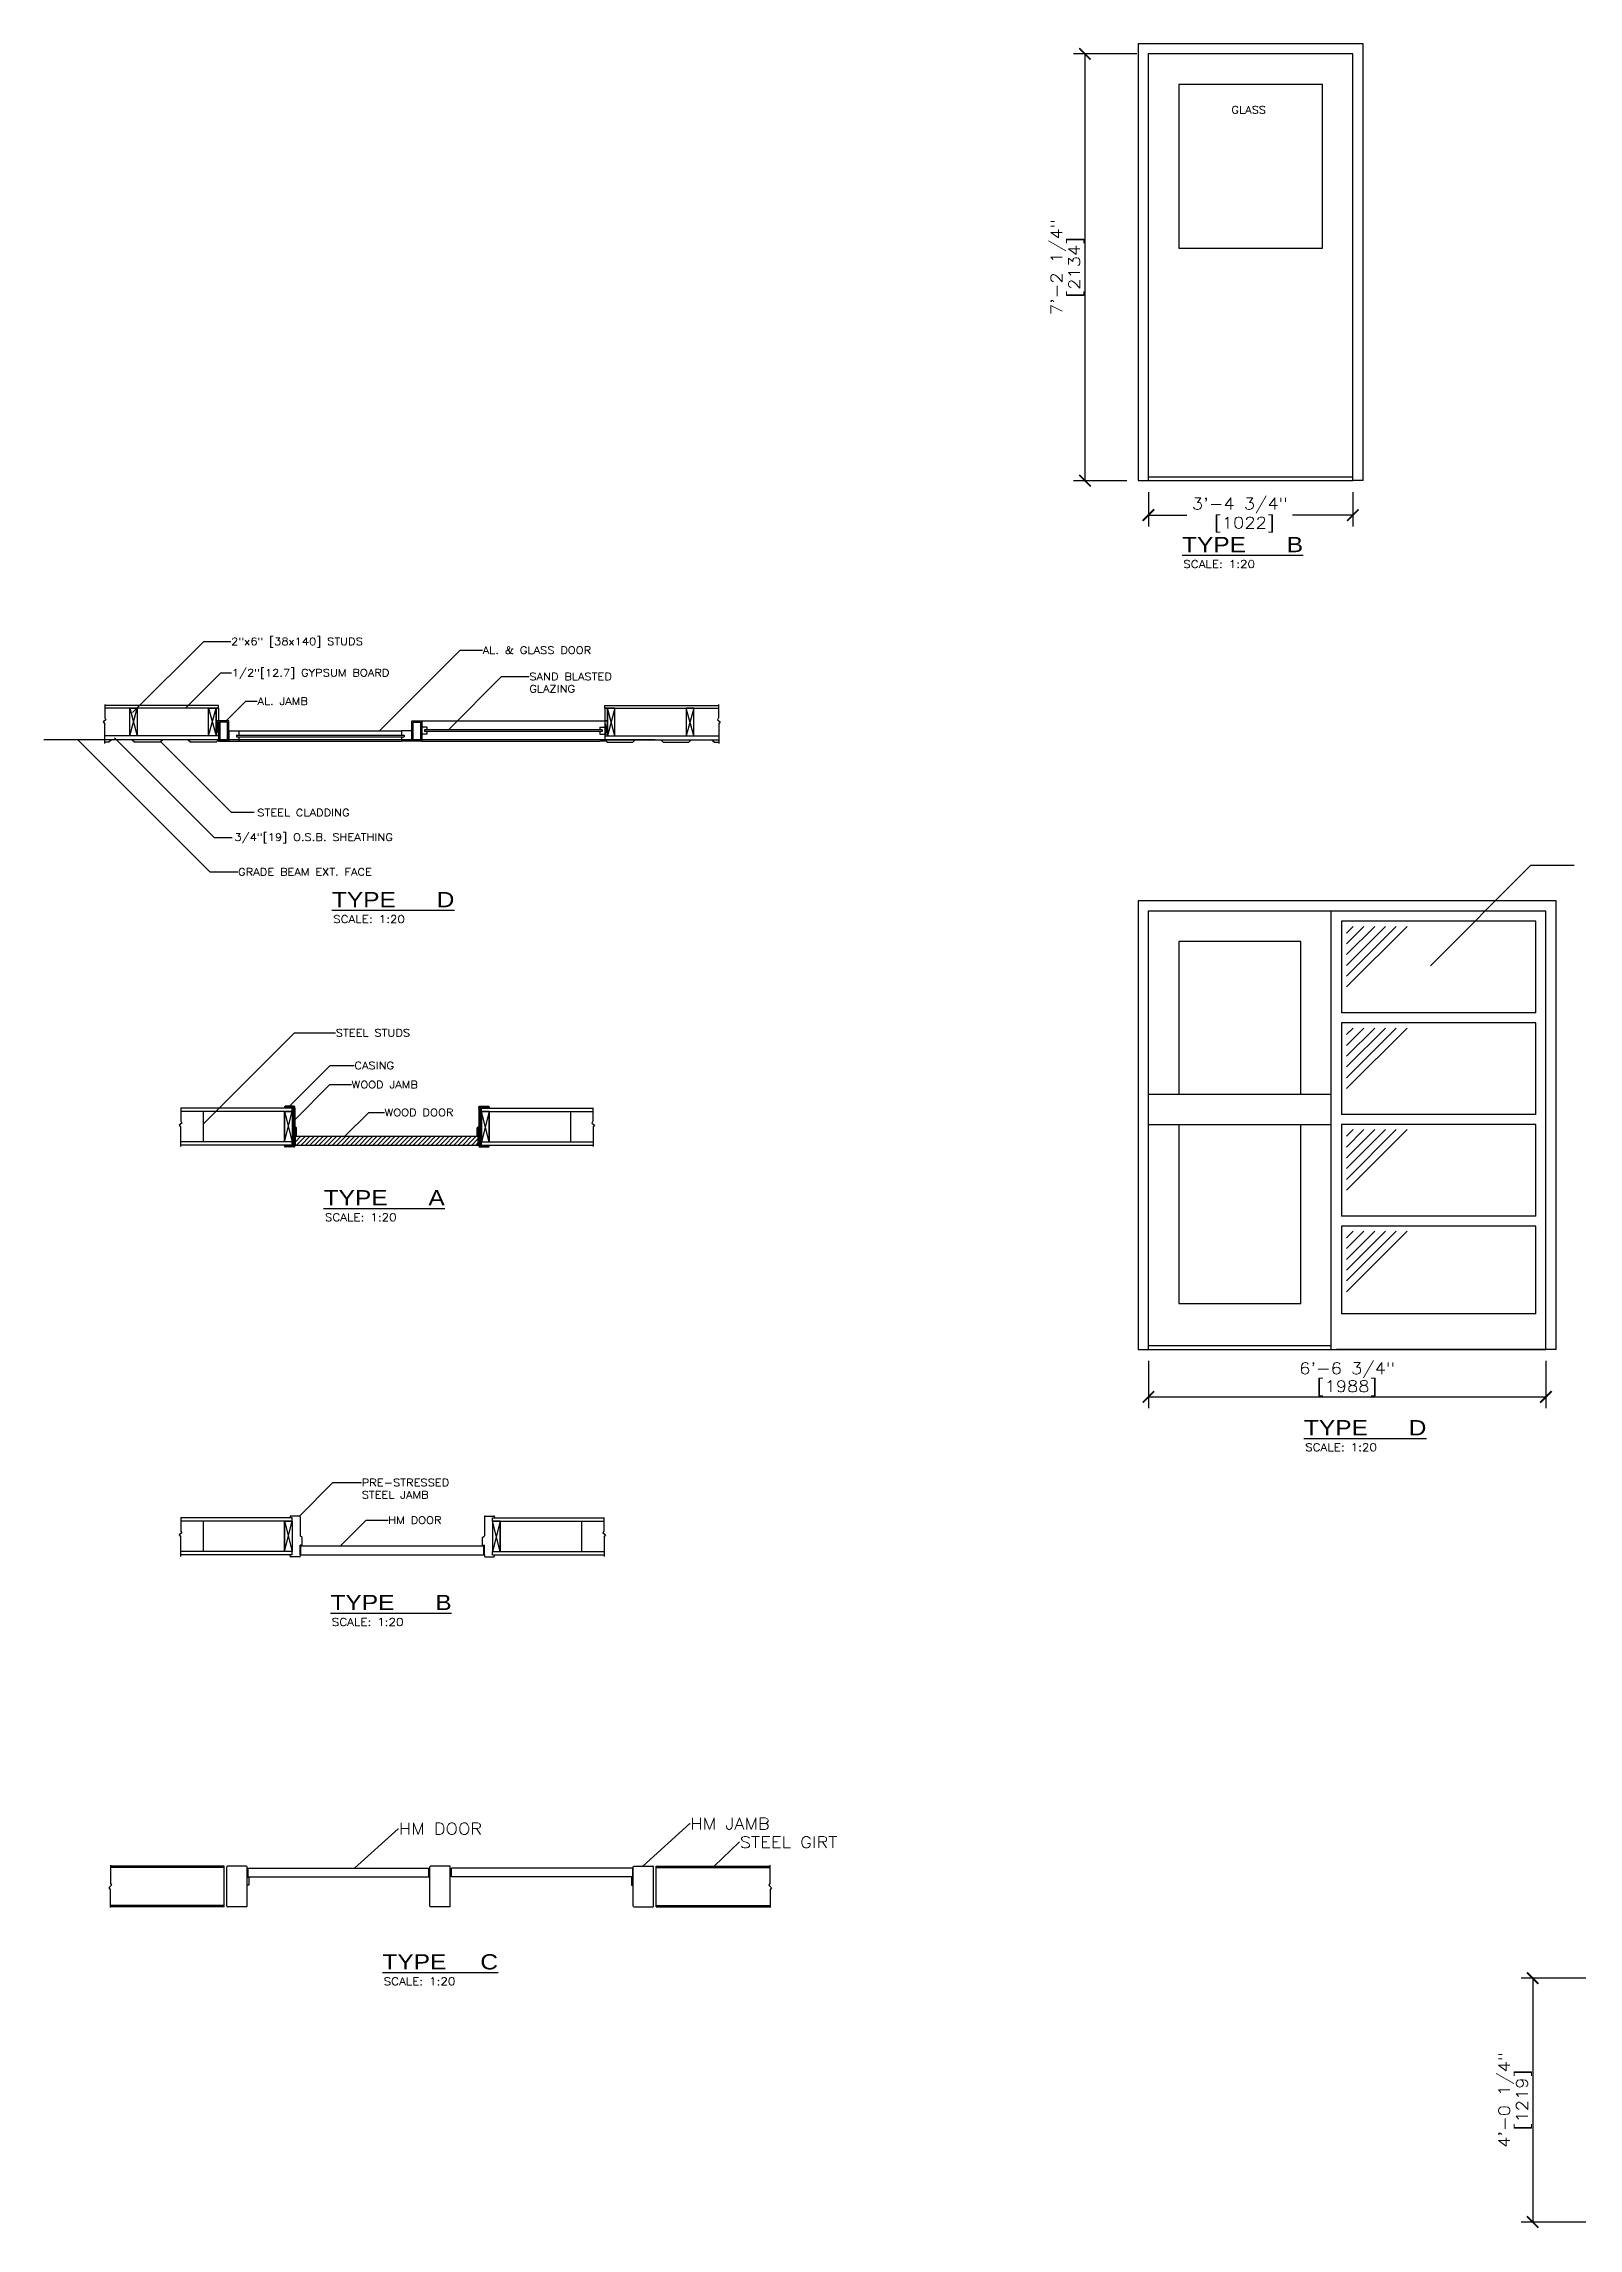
# Model space of a CAD drawing. Header units: millimetres. Extents: x -1251 to 34290, y -9433 to 3630.
# Drawn here: x -1251 to 6420, y -7291 to 3630 of the extents above; entities that cross this region are included whole.
import ezdxf

# ---------------------------------------------------------------- set-up
doc = ezdxf.new("R2010")
doc.units = ezdxf.units.MM
doc.linetypes.add('HIDDEN', pattern=[0.375, 0.25, -0.125])
for name, color, linetype in [('Arch_Detail_Annot', 4, 'Continuous'), ('Arch_Detail_Board', 131, 'Continuous'), ('Arch_Detail_Cladding', 22, 'Continuous'), ('Arch_Detail_Door', 140, 'Continuous'), ('Arch_Detail_Found', 251, 'Continuous'), ('Arch_Detail_Frame', 133, 'Continuous'), ('Arch_Detail_Girt', 133, 'Continuous'), ('Arch_Detail_Shadow', 251, 'Continuous'), ('Arch_Detail_SteelStuds', 75, 'Continuous'), ('Arch_Detail_Studs', 11, 'Continuous'), ('Arch_Detail_Text', 2, 'Continuous')]:
    doc.layers.add(name, color=color, linetype=linetype)
doc.styles.add('ROMANS-115', font='romans.shx', dxfattribs={"width": 1.15})
doc.styles.add('SANS-115', font='sanss___.ttf', dxfattribs={"width": 1.15})
doc.dimstyles.new('12-ROMANS-115', dxfattribs={"dimscale": 0.333333, "dimtxt": 0.18, "dimasz": 0.1875, "dimexe": 0.1875, "dimexo": 0.0625, "dimgap": 0.0625, "dimtad": 1, "dimdec": 4, "dimlfac": 24, "dimzin": 1, "dimdsep": 46, "dimlunit": 4, "dimtxsty": 'ROMANS-115', "dimblk": 'ARCHTICK', "dimcen": 0.0625, "dimclrd": 256, "dimclre": 256, "dimclrt": 256, "dimadec": 0, "dimazin": 0, "dimtfac": 1, "dimtdec": 4, "dimtofl": 0, "dimtmove": 0, "dimatfit": 0, "dimfxl": 1, "dimfrac": 2, "dimtolj": 1, "dimtzin": 0, "dimarcsym": 0})
doc.dimstyles.new('ROMANS-24', dxfattribs={"dimtxt": 2.25, "dimasz": 2.25, "dimexe": 2.25, "dimexo": 2.25, "dimgap": 0.03125, "dimtad": 1, "dimdec": 6, "dimlfac": -192, "dimzin": 1, "dimdsep": 46, "dimlunit": 4, "dimtxsty": 'ROMANS-115', "dimblk": 'ARCHTICK', "dimcen": 2.25, "dimclrd": 256, "dimclre": 256, "dimclrt": 256, "dimadec": 0, "dimazin": 0, "dimtfac": 1, "dimtdec": 6, "dimtofl": 0, "dimtmove": 2, "dimatfit": 0, "dimfxl": 1, "dimfrac": 2, "dimtolj": 1, "dimtzin": 0, "dimarcsym": 0})
doc.dimstyles.new('ROMANS-24$7', dxfattribs={"dimtxt": 2.25, "dimasz": 2.25, "dimexe": 2.25, "dimexo": 2.25, "dimgap": 1, "dimtad": 0, "dimdec": 6, "dimlfac": -192, "dimzin": 1, "dimdsep": 46, "dimlunit": 4, "dimtxsty": 'ROMANS-115', "dimblk": 'ARCHTICK', "dimcen": 2.25, "dimclrd": 256, "dimclre": 256, "dimclrt": 256, "dimadec": 0, "dimazin": 0, "dimtfac": 1, "dimtdec": 6, "dimtofl": 0, "dimtmove": 2, "dimatfit": 0, "dimfxl": 1, "dimfrac": 2, "dimtolj": 1, "dimtzin": 0, "dimarcsym": 0})

# ---------------------------------------------------------------- blocks, each defined once
blk = doc.blocks.new('_ArchTick')
at = {"color": 0, "linetype": 'ByBlock', "const_width": 0.15}
blk.add_lwpolyline([(-0.5, -0.5), (0.5, 0.5)], dxfattribs=at)
blk = doc.blocks.new('*D9')
at = {"layer": 'Arch_Detail_Text', "lineweight": -2}
for p, q in [((6608, -6041), (6135, -6041)), ((6192, -6041), (6192, -7260)), ((6608, -7260), (6135, -7260))]:
    blk.add_line(p, q, dxfattribs=at)
at = {"layer": 'Defpoints', "color": 0}
for p in [(6665, -6041), (6192, -7260), (6665, -7260)]:
    blk.add_point(p, dxfattribs=at)
at = {"layer": 'Arch_Detail_Text', "lineweight": -2, "xscale": 57.15, "yscale": 57.15, "zscale": 57.15}
for p, rotation in [((6192, -6041), 90), ((6192, -7260), 270)]:
    blk.add_blockref('_ArchTick', p, dxfattribs=dict(at, rotation=rotation))
at = {"layer": 'Arch_Detail_Text', "attachment_point": 5, "rotation": 90, "style": 'ROMANS-115'}
for s, insert, char_height in [('\\A1;4\'-0 1/4"', (6059, -6650), 57.15), ('\\A1;[1219]', (6148, -6650), 57.1)]:
    blk.add_mtext(s, dxfattribs=dict(at, insert=insert, char_height=char_height))
blk = doc.blocks.new('*D23')
at = {"layer": 'Arch_Detail_Text', "lineweight": -2}
for p, q in [((4214, 3579), (3897, 3579)), ((3954, 3579), (3954, 1445)), ((4163, 1445), (3897, 1445))]:
    blk.add_line(p, q, dxfattribs=at)
at = {"layer": 'Defpoints', "color": 0}
for p in [(4271, 3579), (3954, 1445), (4220, 1445)]:
    blk.add_point(p, dxfattribs=at)
at = {"layer": 'Arch_Detail_Text', "lineweight": -2, "xscale": 57.15, "yscale": 57.15, "zscale": 57.15}
for p, rotation in [((3954, 3579), 90), ((3954, 1445), 270)]:
    blk.add_blockref('_ArchTick', p, dxfattribs=dict(at, rotation=rotation))
at = {"layer": 'Arch_Detail_Text', "attachment_point": 5, "rotation": 90, "style": 'ROMANS-115'}
for s, insert, char_height in [('\\A1;7\'-2 1/4"', (3821, 2512), 57.15), ('\\A1;[2134]', (3910, 2512), 57.1)]:
    blk.add_mtext(s, dxfattribs=dict(at, insert=insert, char_height=char_height))
blk = doc.blocks.new('*D24')
at = {"layer": 'Arch_Detail_Text', "lineweight": -2}
for p, q in [((4271, 1388), (4271, 1216)), ((5293, 1388), (5293, 1216)), ((4271, 1273), (4464, 1273)), ((5293, 1273), (4991, 1273))]:
    blk.add_line(p, q, dxfattribs=at)
at = {"layer": 'Defpoints', "color": 0}
for p in [(4271, 1445), (5293, 1445), (5293, 1273)]:
    blk.add_point(p, dxfattribs=at)
at = {"layer": 'Arch_Detail_Text', "lineweight": -2, "xscale": 57.15, "yscale": 57.15, "zscale": 57.15, "rotation": 180}
blk.add_blockref('_ArchTick', (4271, 1273), dxfattribs=at)
at = {"layer": 'Arch_Detail_Text', "lineweight": -2, "xscale": 57.15, "yscale": 57.15, "zscale": 57.15}
blk.add_blockref('_ArchTick', (5293, 1273), dxfattribs=at)
at = {"layer": 'Arch_Detail_Text', "insert": (4728, 1273), "char_height": 57.15, "attachment_point": 5, "style": 'ROMANS-115'}
blk.add_mtext('\\A1;3\'-4 3/4"\\P [1022]', dxfattribs=at)
blk = doc.blocks.new('*D30')
at = {"layer": 'Arch_Detail_Text', "lineweight": -2}
for p, q in [((4271, -2955), (4271, -3192)), ((6258, -2955), (6258, -3192)), ((4271, -3135), (6258, -3135))]:
    blk.add_line(p, q, dxfattribs=at)
at = {"layer": 'Defpoints', "color": 0}
for p in [(4271, -2898), (6258, -2898), (6258, -3135)]:
    blk.add_point(p, dxfattribs=at)
at = {"layer": 'Arch_Detail_Text', "lineweight": -2, "xscale": 57.15, "yscale": 57.15, "zscale": 57.15, "rotation": 180}
blk.add_blockref('_ArchTick', (4271, -3135), dxfattribs=at)
at = {"layer": 'Arch_Detail_Text', "lineweight": -2, "xscale": 57.15, "yscale": 57.15, "zscale": 57.15}
blk.add_blockref('_ArchTick', (6258, -3135), dxfattribs=at)
at = {"layer": 'Arch_Detail_Text', "attachment_point": 5, "style": 'ROMANS-115'}
for s, insert, char_height in [('\\A1;6\'-6 3/4"', (5264, -3002), 57.15), ('\\A1;[1988]', (5264, -3091), 57.1)]:
    blk.add_mtext(s, dxfattribs=dict(at, insert=insert, char_height=char_height))

msp = doc.modelspace()

# ---------------------------------------------------------------- hatches: boundary and pattern name
at = {"layer": 'Arch_Detail_Door'}
h = msp.add_hatch(dxfattribs=at)
h.set_pattern_fill('LINE', color=256, scale=127, angle=45, style=0)
h.set_pattern_definition([(45, (0, -1192.96), (-11.22532, 11.22532), [])])
h.paths.add_polyline_path([(921.586, -1831.494), (7.186, -1831.494), (7.186, -1875.944), (54.811, -1875.944), (921.586, -1875.944)])
at = {"layer": 'Arch_Detail_Frame'}
h = msp.add_hatch(dxfattribs=at)
h.set_pattern_fill('LINE', color=256, scale=25.4, angle=45, style=0)
h.set_pattern_definition([(45, (0, -1192.9598), (-2.245064, 2.245064), [])])
h.paths.add_polyline_path([(4.011, -1685.444, 0.414213562), (0.836, -1682.269), (-43.614, -1682.269, 0.414213562), (-46.789, -1685.444), (-46.789, -1691.794), (-8.689, -1691.794), (4.011, -1691.794)])
h.paths.add_polyline_path([(4.011, -1691.794), (-8.689, -1691.794), (-8.689, -1707.669), (-8.689, -1860.069), (-8.689, -1875.944), (4.011, -1875.944), (4.011, -1828.108), (13.536, -1828.108), (13.536, -1790.008), (4.011, -1781.085)])
h.paths.add_polyline_path([(4.011, -1875.944), (-8.689, -1875.944), (-46.789, -1875.944), (-46.789, -1882.294, 0.414213562), (-43.614, -1885.469), (0.836, -1885.469, 0.414213562), (4.011, -1882.294)])
h = msp.add_hatch(dxfattribs=at)
h.set_pattern_fill('LINE', color=256, scale=25.4, angle=45, style=0)
h.set_pattern_definition([(135, (928.7725, -1192.9598), (2.245064, 2.245064), [])])
h.paths.add_polyline_path([(924.761, -1685.444, -0.414213562), (927.936, -1682.269), (972.386, -1682.269, -0.414213562), (975.561, -1685.444), (975.561, -1691.794), (937.461, -1691.794), (924.761, -1691.794)])
h.paths.add_polyline_path([(924.761, -1691.794), (937.461, -1691.794), (937.461, -1707.669), (937.461, -1860.069), (937.461, -1875.944), (924.761, -1875.944), (924.761, -1828.108), (915.236, -1828.108), (915.236, -1790.008), (924.761, -1781.085)])
h.paths.add_polyline_path([(924.761, -1875.944), (937.461, -1875.944), (975.561, -1875.944), (975.561, -1882.294, -0.414213562), (972.386, -1885.469), (927.936, -1885.469, -0.414213562), (924.761, -1882.294)])

# ---------------------------------------------------------------- linework, layer by layer
at = {"layer": 'Arch_Detail_Board'}
for p, q in [((-940.103, 250.186), (-953.364, 239.951)), ((-953.364, 239.951), (-946.734, 231.522)), ((-946.734, 231.522), (-946.734, 131.461)), ((-944.925, 326.646), (-944.925, 259.216)), ((-376.3, 321.385), (-944.925, 321.385)), ((-376.3, 308.685), (-944.925, 308.685)), ((-944.925, 259.216), (-940.103, 250.186)), ((-389, 245.185), (-389, 308.685)), ((-389, 308.685), (-376.3, 308.685)), ((-376.3, 245.185), (-389, 245.185)), ((-376.3, 308.685), (-376.3, 321.385)), ((-376.3, 308.685), (-376.3, 245.185)), ((1554.1, 308.685), (1554.1, 321.385)), ((1554.1, 321.385), (2122.725, 321.385)), ((1554.1, 308.685), (2122.725, 308.685)), ((1566.8, 308.685), (1554.1, 308.685)), ((1554.1, 308.685), (1554.1, 245.185)), ((1554.1, 245.185), (1566.8, 245.185)), ((1566.8, 245.185), (1566.8, 308.685)), ((2122.725, 259.216), (2117.903, 250.186)), ((2117.903, 250.186), (2131.164, 239.951)), ((2122.725, 326.646), (2122.725, 259.216)), ((2131.164, 239.951), (2124.533, 231.522)), ((2124.533, 231.522), (2124.533, 131.461)), ((-376.3, 168.985), (-946.734, 168.985)), ((-376.3, 149.935), (-946.734, 149.935)), ((-376.3, 168.985), (-389, 168.985)), ((-376.3, 168.985), (-376.3, 149.935)), ((1554.1, 168.985), (1554.1, 149.935)), ((1554.1, 168.985), (2124.533, 168.985)), ((1554.1, 168.985), (1566.8, 168.985)), ((1554.1, 149.935), (2124.533, 149.935)), ((-564.614, -1689.708), (-564.614, -1757.138)), ((-8.689, -1691.794), (-564.614, -1691.794)), ((-8.689, -1707.669), (-564.614, -1707.669)), ((-8.689, -1707.669), (-8.689, -1691.794)), ((937.461, -1707.669), (937.461, -1691.794)), ((937.461, -1691.794), (1493.386, -1691.794)), ((937.461, -1707.669), (1493.386, -1707.669)), ((1493.386, -1689.708), (1493.386, -1757.138)), ((-559.792, -1766.168), (-573.052, -1776.403)), ((-573.052, -1776.403), (-566.422, -1784.832)), ((-566.422, -1784.832), (-566.422, -1884.017)), ((-564.614, -1757.138), (-559.792, -1766.168)), ((1493.386, -1757.138), (1488.564, -1766.168)), ((1488.564, -1766.168), (1501.825, -1776.403)), ((1501.825, -1776.403), (1495.195, -1784.832)), ((1495.195, -1784.832), (1495.195, -1884.017)), ((-8.689, -1860.069), (-566.422, -1860.069)), ((-8.689, -1875.944), (-566.422, -1875.944)), ((-8.689, -1875.944), (-8.689, -1860.069)), ((937.461, -1860.069), (1495.195, -1860.069)), ((937.461, -1875.944), (937.461, -1860.069)), ((937.461, -1875.944), (1495.195, -1875.944)), ((-559.792, -3814.75), (-573.052, -3824.985)), ((-564.614, -3738.29), (-564.614, -3805.719)), ((-8.689, -3740.375), (-564.614, -3740.375)), ((-8.689, -3756.25), (-564.614, -3756.25)), ((-564.614, -3805.719), (-559.792, -3814.75)), ((-8.689, -3756.25), (-8.689, -3740.375)), ((992.751, -3756.25), (992.751, -3740.375)), ((992.751, -3740.375), (1548.676, -3740.375)), ((992.751, -3756.25), (1548.676, -3756.25)), ((1548.676, -3805.719), (1543.854, -3814.75)), ((1543.854, -3814.75), (1557.115, -3824.985)), ((1548.676, -3738.29), (1548.676, -3805.719)), ((-573.052, -3824.985), (-566.422, -3833.413)), ((-566.422, -3833.413), (-566.422, -3932.599)), ((-8.689, -3908.65), (-566.422, -3908.65)), ((-8.689, -3924.525), (-566.422, -3924.525)), ((-8.689, -3924.525), (-8.689, -3908.65)), ((992.751, -3908.65), (1550.485, -3908.65)), ((992.751, -3924.525), (992.751, -3908.65)), ((992.751, -3924.525), (1550.485, -3924.525)), ((1557.115, -3824.985), (1550.485, -3833.413)), ((1550.485, -3833.413), (1550.485, -3932.599))]:
    msp.add_line(p, q, dxfattribs=at)
at = {"layer": 'Arch_Detail_Cladding'}
for p, q in [((-924.574, 137.235), (-946.734, 137.235)), ((-911.874, 149.935), (-924.574, 137.235)), ((-808.1, 149.935), (-911.874, 149.935)), ((-808.1, 149.935), (-795.4, 137.235)), ((-668.4, 137.235), (-795.4, 137.235)), ((-655.7, 149.935), (-668.4, 137.235)), ((-528.7, 149.935), (-655.7, 149.935)), ((-528.7, 149.935), (-516, 137.235)), ((-389, 137.235), (-516, 137.235)), ((-376.3, 149.935), (-389, 137.235)), ((1554.1, 149.935), (1566.8, 137.235)), ((1566.8, 137.235), (1693.8, 137.235)), ((1706.5, 149.935), (1693.8, 137.235)), ((1706.5, 149.935), (1833.5, 149.935)), ((1833.5, 149.935), (1846.2, 137.235)), ((1846.2, 137.235), (1973.2, 137.235)), ((1985.9, 149.935), (1973.2, 137.235)), ((1985.9, 149.935), (2089.674, 149.935)), ((2089.674, 149.935), (2102.374, 137.235)), ((2102.374, 137.235), (2124.533, 137.235))]:
    msp.add_line(p, q, dxfattribs=at)
at = {"layer": 'Arch_Detail_Door'}
for p, q in [((4219.924, 3629.832), (4219.924, 1445.432)), ((5343.874, 3629.832), (4219.924, 3629.832)), ((5343.874, 1445.432), (5343.874, 3629.832)), ((4270.724, 3579.032), (4270.724, 1464.482)), ((5293.074, 3579.032), (4270.724, 3579.032)), ((5293.074, 1445.432), (5293.074, 3579.032)), ((5293.074, 1445.432), (5293.074, 3579.032)), ((5293.074, 1464.482), (5293.074, 3579.032)), ((5140.674, 3426.632), (4423.124, 3426.632)), ((4423.124, 3426.632), (4423.124, 2607.482)), ((5140.674, 2607.482), (5140.674, 3426.632)), ((4423.124, 2607.482), (5140.674, 2607.482)), ((4219.924, 1445.432), (5293.074, 1445.432)), ((4270.724, 1464.482), (5293.074, 1464.482)), ((4270.724, 1464.482), (4270.724, 1445.432)), ((5293.074, 1445.432), (5293.074, 1464.482)), ((5343.874, 1445.432), (5293.074, 1445.432)), ((-325.5, 194.385), (-274.7, 194.385)), ((-325.5, 194.385), (-325.5, 143.585)), ((-325.5, 143.585), (-274.7, 143.585)), ((-287.4, 173.748), (550.8, 173.748)), ((-287.4, 173.748), (-287.4, 164.223)), ((-287.4, 164.223), (550.8, 164.223)), ((-274.7, 194.385), (-274.7, 173.748)), ((-274.7, 194.385), (538.1, 194.385)), ((-274.7, 164.223), (-274.7, 143.585)), ((-274.7, 143.585), (538.1, 143.585)), ((588.9, 194.385), (538.1, 194.385)), ((538.1, 194.385), (538.1, 173.748)), ((538.1, 164.223), (538.1, 143.585)), ((588.9, 143.585), (538.1, 143.585)), ((550.8, 173.748), (550.8, 164.223)), ((588.9, 194.385), (588.9, 143.585)), ((4219.924, -655.978), (4219.924, -2897.528)), ((6309.074, -655.978), (4219.924, -655.978)), ((4270.724, -706.778), (4270.724, -2878.478)), ((5185.124, -706.778), (4270.724, -706.778)), ((6258.274, -706.778), (5185.124, -706.778)), ((5185.124, -2897.528), (5185.124, -706.778)), ((5185.124, -2878.478), (5185.124, -706.778)), ((6207.474, -757.578), (5235.924, -757.578)), ((5235.924, -757.578), (5235.924, -1214.778)), ((6207.474, -1214.778), (6207.474, -757.578)), ((6258.274, -2897.528), (6258.274, -706.778)), ((6309.074, -2897.528), (6309.074, -655.978)), ((5032.724, -859.178), (4423.124, -859.178)), ((4423.124, -859.178), (4423.124, -1621.178)), ((5032.724, -1621.178), (5032.724, -859.178)), ((6207.474, -1214.778), (5235.924, -1214.778)), ((5235.924, -1265.578), (5235.924, -1722.778)), ((6207.474, -1265.578), (5235.924, -1265.578)), ((6207.474, -1722.778), (6207.474, -1265.578)), ((4270.724, -1621.178), (5185.124, -1621.178)), ((6207.474, -1722.778), (5235.924, -1722.778)), ((7.186, -1831.494), (921.586, -1831.494)), ((7.186, -1875.944), (7.186, -1831.494)), ((921.586, -1875.944), (921.586, -1831.494)), ((4270.724, -1773.578), (5185.124, -1773.578)), ((4423.124, -1773.578), (4423.124, -2668.928)), ((5032.724, -2668.928), (5032.724, -1773.578)), ((5235.924, -1773.578), (5235.924, -2230.778)), ((6207.474, -1773.578), (5235.924, -1773.578)), ((6207.474, -2230.778), (6207.474, -1773.578)), ((7.186, -1875.944), (921.586, -1875.944)), ((6207.474, -2230.778), (5235.924, -2230.778)), ((5235.924, -2281.578), (5235.924, -2719.728)), ((6207.474, -2281.578), (5235.924, -2281.578)), ((6207.474, -2719.728), (6207.474, -2281.578)), ((4423.124, -2668.928), (5032.724, -2668.928)), ((6207.474, -2719.728), (5235.924, -2719.728)), ((4219.924, -2897.528), (6258.274, -2897.528)), ((4270.724, -2878.478), (5185.124, -2878.478)), ((4270.724, -2878.478), (4270.724, -2897.528)), ((5185.124, -2897.528), (5185.124, -2878.478)), ((6309.074, -2897.528), (5210.524, -2897.528)), ((34.831, -3880.075), (949.231, -3880.075)), ((34.831, -3924.525), (34.831, -3880.075)), ((34.831, -3924.525), (949.231, -3924.525)), ((949.231, -3924.525), (949.231, -3880.075)), ((-231.079, -5490.498), (673.796, -5490.498)), ((-231.079, -5490.498), (-231.079, -5534.948)), ((-231.079, -5534.948), (673.796, -5534.948)), ((673.796, -5534.948), (673.796, -5490.498)), ((673.796, -5534.948), (673.796, -5490.498)), ((1692.971, -5490.498), (788.096, -5490.498)), ((788.096, -5534.948), (788.096, -5490.498)), ((788.096, -5534.948), (788.096, -5490.498)), ((1692.971, -5534.948), (788.096, -5534.948)), ((1692.971, -5490.498), (1692.971, -5534.948))]:
    msp.add_line(p, q, dxfattribs=at)
at = {"layer": 'Arch_Detail_Found'}
msp.add_line((1805.282, 149.935), (-1250.729, 149.935), dxfattribs=at)
at = {"layer": 'Arch_Detail_Frame'}
for p, q in [((639.7, 245.185), (1528.7, 245.185)), ((639.7, 143.585), (639.7, 245.185)), ((639.7, 245.185), (639.7, 245.185)), ((1528.7, 245.185), (1554.1, 245.185)), ((1554.1, 245.185), (1554.1, 143.585)), ((665.1, 213.02), (639.7, 213.02)), ((665.1, 178.095), (639.7, 178.095)), ((639.7, 143.585), (1528.7, 143.585)), ((639.7, 143.585), (639.7, 143.585)), ((1541.4, 200.32), (652.4, 200.32)), ((652.4, 200.32), (652.4, 190.795)), ((1541.4, 190.795), (652.4, 190.795)), ((665.1, 213.02), (665.1, 200.32)), ((665.1, 190.795), (665.1, 178.095)), ((1528.7, 213.02), (1528.7, 200.32)), ((1528.7, 213.02), (1554.1, 213.02)), ((1528.7, 190.795), (1528.7, 178.095)), ((1528.7, 178.095), (1554.1, 178.095)), ((1554.1, 143.585), (1528.7, 143.585)), ((1541.4, 200.32), (1541.4, 190.795)), ((-46.789, -1685.444), (-46.789, -1691.794)), ((0.836, -1682.269), (-43.614, -1682.269)), ((-8.689, -1691.794), (4.011, -1691.794)), ((-8.689, -1691.794), (4.011, -1691.794)), ((4.011, -1691.794), (4.011, -1685.444)), ((4.011, -1691.794), (4.011, -1781.085)), ((924.761, -1691.794), (924.761, -1685.444)), ((937.461, -1691.794), (924.761, -1691.794)), ((924.761, -1691.794), (924.761, -1781.085)), ((937.461, -1691.794), (924.761, -1691.794)), ((927.936, -1682.269), (972.386, -1682.269)), ((975.561, -1685.444), (975.561, -1691.794)), ((13.536, -1790.008), (4.011, -1781.085)), ((4.011, -1875.944), (4.011, -1828.108)), ((13.536, -1828.108), (4.011, -1828.108)), ((13.536, -1828.108), (13.536, -1790.008)), ((915.236, -1790.008), (924.761, -1781.085)), ((915.236, -1828.108), (915.236, -1790.008)), ((915.236, -1828.108), (924.761, -1828.108)), ((924.761, -1875.944), (924.761, -1828.108)), ((-46.789, -1882.294), (-46.789, -1875.944)), ((0.836, -1885.469), (-43.614, -1885.469)), ((-8.689, -1875.944), (4.011, -1875.944)), ((4.011, -1875.944), (4.011, -1882.294)), ((937.461, -1875.944), (924.761, -1875.944)), ((924.761, -1875.944), (924.761, -1882.294)), ((927.936, -1885.469), (972.386, -1885.469)), ((975.561, -1882.294), (975.561, -1875.944)), ((-19.144, -3734.025), (-19.144, -3740.375)), ((28.481, -3730.85), (-15.969, -3730.85)), ((31.656, -3734.025), (31.656, -3829.667)), ((952.406, -3734.025), (952.406, -3829.667)), ((955.581, -3730.85), (1000.031, -3730.85)), ((1003.206, -3734.025), (1003.206, -3740.375)), ((-19.144, -3930.875), (-19.144, -3924.525)), ((41.181, -3838.59), (31.656, -3829.667)), ((31.656, -3924.525), (31.656, -3876.69)), ((41.181, -3876.69), (31.656, -3876.69)), ((31.656, -3924.525), (31.656, -3930.875)), ((41.181, -3876.69), (41.181, -3838.59)), ((942.881, -3838.59), (952.406, -3829.667)), ((942.881, -3876.69), (942.881, -3838.59)), ((942.881, -3876.69), (952.406, -3876.69)), ((952.406, -3924.525), (952.406, -3876.69)), ((952.406, -3924.525), (952.406, -3930.875)), ((1003.206, -3930.875), (1003.206, -3924.525)), ((28.481, -3934.05), (-15.969, -3934.05)), ((955.581, -3934.05), (1000.031, -3934.05)), ((-335.854, -5680.998), (-335.854, -5484.148)), ((-237.429, -5480.973), (-332.679, -5480.973)), ((-234.254, -5680.998), (-234.254, -5484.148)), ((-224.729, -5538.334), (-234.254, -5538.334)), ((-224.729, -5538.334), (-224.729, -5576.434)), ((680.146, -5680.998), (680.146, -5484.148)), ((778.571, -5480.973), (683.321, -5480.973)), ((781.746, -5680.998), (781.746, -5484.148)), ((1686.621, -5538.334), (1686.621, -5576.434)), ((1686.621, -5538.334), (1696.146, -5538.334)), ((1696.146, -5680.998), (1696.146, -5484.148)), ((1699.321, -5480.973), (1794.571, -5480.973)), ((1797.746, -5680.998), (1797.746, -5484.148)), ((-224.729, -5576.434), (-234.254, -5576.434)), ((1686.621, -5576.434), (1696.146, -5576.434)), ((-237.429, -5684.173), (-332.679, -5684.173)), ((778.571, -5684.173), (683.321, -5684.173)), ((1699.321, -5684.173), (1794.571, -5684.173))]:
    msp.add_line(p, q, dxfattribs=at)
for points in [[(-376.3, 143.585), (-325.5, 143.585), (-325.5, 245.185), (-376.3, 245.185)], [(-369.95, 149.935), (-331.85, 149.935), (-331.85, 238.835), (-369.95, 238.835)], [(639.7, 143.585), (588.9, 143.585), (588.9, 245.185), (639.7, 245.185)], [(633.35, 149.935), (595.25, 149.935), (595.25, 238.835), (633.35, 238.835)]]:
    msp.add_lwpolyline(points, close=True, dxfattribs=at)
for centre, start, end in [((-43.614, -1685.444), 90, 180), ((0.836, -1685.444), 0, 90), ((927.936, -1685.444), 90, 180), ((972.386, -1685.444), 0, 90), ((-43.614, -1882.294), 180, 270), ((0.836, -1882.294), 270, 0), ((927.936, -1882.294), 180, 270), ((972.386, -1882.294), 270, 0), ((-15.969, -3734.025), 90, 180), ((28.481, -3734.025), 0, 90), ((955.581, -3734.025), 90, 180), ((1000.031, -3734.025), 0, 90), ((-15.969, -3930.875), 180, 270), ((28.481, -3930.875), 270, 0), ((955.581, -3930.875), 180, 270), ((1000.031, -3930.875), 270, 0), ((-332.679, -5484.148), 90, 180), ((-237.429, -5484.148), 0, 90), ((683.321, -5484.148), 90, 180), ((778.571, -5484.148), 0, 90), ((778.571, -5484.148), 0, 90), ((1699.321, -5484.148), 90, 180), ((1794.571, -5484.148), 0, 90), ((-332.679, -5680.998), 180, 270), ((-237.429, -5680.998), 270, 0), ((683.321, -5680.998), 180, 270), ((778.571, -5680.998), 270, 0), ((1699.321, -5680.998), 180, 270), ((1794.571, -5680.998), 270, 0)]:
    msp.add_arc(centre, 3.175, start, end, dxfattribs=at)
at = {"layer": 'Arch_Detail_Girt'}
for p, q in [((-917.228, -5475.662), (-917.228, -5567.899)), ((-348.554, -5480.973), (-917.228, -5480.973)), ((-917.228, -5567.899), (-912.098, -5576.098)), ((-348.554, -5684.173), (-348.554, -5480.973)), ((1810.446, -5480.973), (2379.12, -5480.973)), ((1810.446, -5684.173), (1810.446, -5480.973)), ((2379.12, -5567.899), (2373.99, -5576.098)), ((2379.12, -5475.662), (2379.12, -5567.899)), ((-912.098, -5576.098), (-925.436, -5589.421)), ((-925.436, -5589.421), (-919.28, -5597.62)), ((-919.28, -5597.62), (-919.28, -5687.808)), ((-348.554, -5677.823), (-919.28, -5677.823)), ((1810.446, -5677.823), (2381.172, -5677.823)), ((2373.99, -5576.098), (2387.329, -5589.421)), ((2387.329, -5589.421), (2381.172, -5597.62)), ((2381.172, -5597.62), (2381.172, -5687.808)), ((-348.554, -5684.173), (-919.28, -5684.173)), ((1810.446, -5684.173), (2381.172, -5684.173))]:
    msp.add_line(p, q, dxfattribs=at)
at = {"layer": 'Arch_Detail_Girt', "linetype": 'HIDDEN', "ltscale": 3}
for p, q in [((-348.554, -5487.323), (-917.228, -5487.323)), ((1810.446, -5487.323), (2379.12, -5487.323))]:
    msp.add_line(p, q, dxfattribs=at)
at = {"layer": 'Arch_Detail_Shadow'}
for p, q in [((5261.324, -1085.423), (5563.768, -782.978)), ((5261.324, -1031.542), (5509.887, -782.978)), ((5261.324, -977.66), (5456.005, -782.978)), ((5261.324, -923.779), (5402.124, -782.978)), ((5261.324, -869.897), (5348.242, -782.978)), ((5261.324, -816.016), (5294.361, -782.978)), ((5261.324, -1593.423), (5563.768, -1290.978)), ((5261.324, -1539.542), (5509.887, -1290.978)), ((5261.324, -1485.66), (5456.005, -1290.978)), ((5261.324, -1431.779), (5402.124, -1290.978)), ((5261.324, -1377.897), (5348.242, -1290.978)), ((5261.324, -1324.016), (5294.361, -1290.978)), ((5261.324, -2101.423), (5563.768, -1798.978)), ((5261.324, -2047.542), (5509.887, -1798.978)), ((5261.324, -1993.66), (5456.005, -1798.978)), ((5261.324, -1939.779), (5402.124, -1798.978)), ((5261.324, -1885.897), (5348.242, -1798.978)), ((5261.324, -1832.016), (5294.361, -1798.978)), ((5261.324, -2609.423), (5563.768, -2306.978)), ((5261.324, -2555.542), (5509.887, -2306.978)), ((5261.324, -2501.66), (5456.005, -2306.978)), ((5261.324, -2447.779), (5402.124, -2306.978)), ((5261.324, -2393.897), (5348.242, -2306.978)), ((5261.324, -2340.016), (5294.361, -2306.978))]:
    msp.add_line(p, q, dxfattribs=at)
at = {"layer": 'Arch_Detail_SteelStuds'}
for p, q in [((-453.189, -1707.669), (-503.989, -1707.669)), ((-453.189, -1707.669), (-453.189, -1860.069)), ((-46.789, -1707.669), (-97.589, -1707.669)), ((-46.789, -1707.669), (-46.789, -1860.069)), ((975.561, -1707.669), (975.561, -1860.069)), ((975.561, -1707.669), (1026.361, -1707.669)), ((1381.961, -1707.669), (1381.961, -1860.069)), ((1381.961, -1707.669), (1432.761, -1707.669)), ((-453.189, -1860.069), (-503.989, -1860.069)), ((-46.789, -1860.069), (-97.589, -1860.069)), ((975.561, -1860.069), (1026.361, -1860.069)), ((1381.961, -1860.069), (1432.761, -1860.069)), ((-453.189, -3756.25), (-503.989, -3756.25)), ((-453.189, -3756.25), (-453.189, -3908.65)), ((-46.789, -3756.25), (-97.589, -3756.25)), ((-46.789, -3756.25), (-46.789, -3908.65)), ((1030.851, -3756.25), (1030.851, -3908.65)), ((1030.851, -3756.25), (1081.651, -3756.25)), ((1437.251, -3756.25), (1437.251, -3908.65)), ((1437.251, -3756.25), (1488.051, -3756.25)), ((-453.189, -3908.65), (-503.989, -3908.65)), ((-46.789, -3908.65), (-97.589, -3908.65)), ((1030.851, -3908.65), (1081.651, -3908.65)), ((1437.251, -3908.65), (1488.051, -3908.65))]:
    msp.add_line(p, q, dxfattribs=at)
at = {"layer": 'Arch_Detail_Studs'}
for p, q in [((-820.8, 308.685), (-782.7, 168.985)), ((-820.8, 168.985), (-782.7, 308.685)), ((-427.1, 308.685), (-389, 168.985)), ((-427.1, 168.985), (-389, 308.685)), ((-389, 245.185), (-376.3, 168.985)), ((-389, 168.985), (-376.3, 245.185)), ((1566.8, 245.185), (1554.1, 168.985)), ((1566.8, 168.985), (1554.1, 245.185)), ((1604.9, 308.685), (1566.8, 168.985)), ((1604.9, 168.985), (1566.8, 308.685)), ((1998.6, 308.685), (1960.5, 168.985)), ((1998.6, 168.985), (1960.5, 308.685)), ((-46.789, -1707.669), (-8.689, -1860.069)), ((-46.789, -1860.069), (-8.689, -1707.669)), ((975.561, -1707.669), (937.461, -1860.069)), ((975.561, -1860.069), (937.461, -1707.669)), ((-46.789, -3756.25), (-8.689, -3908.65)), ((-46.789, -3908.65), (-8.689, -3756.25)), ((1030.851, -3756.25), (992.751, -3908.65)), ((1030.851, -3908.65), (992.751, -3756.25))]:
    msp.add_line(p, q, dxfattribs=at)
for points in [[(-782.7, 168.985), (-820.8, 168.985), (-820.8, 308.685), (-782.7, 308.685)], [(-389, 168.985), (-427.1, 168.985), (-427.1, 308.685), (-389, 308.685)], [(-376.3, 168.985), (-389, 168.985), (-389, 245.185), (-376.3, 245.185)], [(1554.1, 168.985), (1566.8, 168.985), (1566.8, 245.185), (1554.1, 245.185)], [(1566.8, 168.985), (1604.9, 168.985), (1604.9, 308.685), (1566.8, 308.685)], [(1960.5, 168.985), (1998.6, 168.985), (1998.6, 308.685), (1960.5, 308.685)], [(-8.689, -1860.069), (-46.789, -1860.069), (-46.789, -1707.669), (-8.689, -1707.669)], [(937.461, -1860.069), (975.561, -1860.069), (975.561, -1707.669), (937.461, -1707.669)], [(-8.689, -3908.65), (-46.789, -3908.65), (-46.789, -3756.25), (-8.689, -3756.25)], [(992.751, -3908.65), (1030.851, -3908.65), (1030.851, -3756.25), (992.751, -3756.25)]]:
    msp.add_lwpolyline(points, close=True, dxfattribs=at)

# ---------------------------------------------------------------- texts
at = {"layer": 'Arch_Detail_Annot', "width": 1.15}
for s, height, style, p in [('%%UTYPE      B', 76.2, 'SANS-115', (4439.129, 1087.767)), ('SCALE: 1:20', 38.1, 'ROMANS-115', (4445.431, 1009.327)), ('%%UTYPE      D', 76.2, 'SANS-115', (189.811, -687.196)), ('SCALE: 1:20', 38.1, 'ROMANS-115', (196.113, -765.637)), ('%%UTYPE      A', 76.2, 'SANS-115', (148.455, -2177.669)), ('SCALE: 1:20', 38.1, 'ROMANS-115', (154.757, -2256.11)), ('%%UTYPE      D', 76.2, 'SANS-115', (5048.447, -3327.316)), ('SCALE: 1:20', 38.1, 'ROMANS-115', (5054.75, -3405.757)), ('%%UTYPE      B', 76.2, 'SANS-115', (182.877, -4200.905)), ('SCALE: 1:20', 38.1, 'ROMANS-115', (189.179, -4279.346)), ('%%UTYPE     C', 76.2, 'SANS-115', (442.107, -5997.331)), ('SCALE: 1:20', 38.1, 'ROMANS-115', (448.409, -6075.772))]:
    msp.add_text(s, height=height, dxfattribs=dict(at, style=style)).set_placement(p)
at = {"layer": 'Arch_Detail_Annot', "attachment_point": 1, "style": 'ROMANS-115'}
for s, insert, char_height in [('GLASS', (4686.176, 3317.348), 36.576), ('\\A1;2"x6" [38x140] STUDS', (-313.637, 660.177), 36.576), ('AL. & GLASS DOOR', (943.59, 616.149), 36.576), ('1/2"[12.7] GYPSUM BOARD', (-310.421, 503.588), 36.576), ('SAND BLASTED\\PGLAZING', (1176.476, 484.324), 36.576), ('AL. JAMB', (-182.135, 361.291), 36.576), ('\\A1;STEEL CLADDING', (-183.301, -196.069), 36.576), ('\\A1;3/4"[19] O.S.B. SHEATHING', (-296.877, -318.464), 36.576), ('GRADE BEAM EXT. FACE ', (-278.897, -492.494), 36.576), ('\\A1;STEEL STUDS', (209.399, -1296.916), 36.576), ('\\A1;CASING', (302.441, -1460.249), 36.576), ('WOOD JAMB', (288.331, -1555.832), 36.576), ('WOOD DOOR', (453.167, -1694.664), 36.576), ('PRE-STRESSED\\PSTEEL JAMB', (338.453, -3545.27), 36.576), ('HM DOOR', (471.341, -3732.804), 36.576), ('\\A1;HM JAMB', (1981.486, -5239.778), 57.15), ('\\A1;HM DOOR', (524.461, -5265.109), 57.15), ('\\A1;STEEL GIRT', (2228.768, -5332.791), 57.15)]:
    msp.add_mtext(s, dxfattribs=dict(at, insert=insert, char_height=char_height))

# ---------------------------------------------------------------- dimensions: what is measured, and where the dimension line sits
at = {"layer": 'Arch_Detail_Text'}
for base, p1, p2, picture, middle in [((3954.424, 1445.432), (4270.724, 3579.032), (4219.924, 1445.432), '*D23', (3865.751, 2512.232)), ((6192.243, -7259.822), (6664.709, -6040.622), (6664.709, -7259.822), '*D9', (6103.57, -6650.222))]:
    dim = msp.add_linear_dim(base=base, p1=p1, p2=p2, angle=90, dimstyle='ROMANS-24', override={"dimscale": 25.4, "dimdec": 2, "dimlfac": 0.04, "dimrnd": 2.54, "dimzin": 2, "dimpost": '\\X'}, dxfattribs=at)
    dim.commit()
    dim.dimension.update_dxf_attribs({"geometry": picture, "text_midpoint": middle})
dim = msp.add_linear_dim(base=(5293.074, 1273.476), p1=(4270.724, 1445.432), p2=(5293.074, 1445.432), dimstyle='ROMANS-24', override={"dimscale": 25.4, "dimdec": 2, "dimlfac": 0.04, "dimrnd": 2.54, "dimzin": 2, "dimpost": '\\X'}, dxfattribs=at)
dim.commit()
dim.dimension.update_dxf_attribs({"geometry": '*D24', "text_midpoint": (4727.604, 1273.476), "dimtype": 160})
dim = msp.add_linear_dim(base=(6258.274, -3134.861), p1=(4270.724, -2897.528), p2=(6258.274, -2897.528), dimstyle='ROMANS-24', override={"dimscale": 25.4, "dimdec": 2, "dimlfac": 0.04, "dimrnd": 2.54, "dimzin": 2, "dimpost": '\\X'}, dxfattribs=at)
dim.commit()
dim.dimension.update_dxf_attribs({"geometry": '*D30', "text_midpoint": (5264.499, -3046.188)})

# ---------------------------------------------------------------- leaders
at = {"layer": 'Arch_Detail_Annot', "annotation_type": 0, "has_hookline": 1, "hookline_direction": 0}
for points, text_width in [([(-806.118, 285.936), (-450.166, 641.889), (-314.637, 641.889)], 729.082), ([(427.273, 194.385), (830.749, 597.861), (942.59, 597.861)], 624.927), ([(-542.094, 308.685), (-365.48, 485.3), (-311.421, 485.3)], 871.293), ([(772.455, 200.32), (1038.273, 466.036), (1175.476, 466.036)], 456.677), ([(-338.2, 245.185), (-240.383, 343.003), (-183.135, 343.003)], 282.419), ([(-1080.466, 149.935), (-419.75, -510.782), (-279.897, -510.782)], 763.132), ([(-453.189, -1770.856), (2.463, -1315.204), (208.399, -1315.204)], 410.609), ([(-24.691, -1684.624), (181.396, -1478.537), (301.441, -1478.537)], 208.309), ([(4.011, -1750.34), (180.231, -1574.12), (287.331, -1574.12)], 368.547), ([(255.085, -1831.494), (373.627, -1712.952), (452.167, -1712.952)], 382.568), ([(27.875, -3730.85), (195.168, -3563.558), (337.453, -3563.558)], 472.701), ([(232.764, -3880.075), (361.748, -3751.092), (470.341, -3751.092)], 292.434)]:
    msp.add_leader(points, dimstyle='ROMANS-24$7', dxfattribs=dict(at, text_width=text_width))
at = {"layer": 'Arch_Detail_Annot'}
for points in [[(-897.267, 160.422), (-397.923, -338.922), (-308.414, -338.922)], [(-665.434, 140.201), (-313.736, -211.497), (-198.8, -211.497)]]:
    msp.add_leader(points, dimstyle='ROMANS-24$7', dxfattribs=at)
at = {"layer": 'Arch_Detail_Annot', "annotation_type": 0, "has_hookline": 1, "hookline_direction": 0}
for points, text_width in [([(302.247, -5490.498), (521.211, -5293.684), (523.461, -5293.684)], 456.928), ([(1743.466, -5480.973), (1978.236, -5268.353), (1980.486, -5268.353)], 435.02), ([(2100.94, -5480.973), (2225.518, -5361.366), (2227.768, -5361.366)], 544.558)]:
    msp.add_leader(points, dimstyle='ROMANS-24$7', override={"dimgap": 1, "dimtad": 0}, dxfattribs=dict(at, text_width=text_width))
at = {"layer": 'Arch_Detail_Text'}
msp.add_leader([(5680.521, -979.962), (6183.268, -477.215), (6399.982, -477.215)], dimstyle='12-ROMANS-115', override={"dimscale": 24, "dimgap": 0.0625, "dimtad": 0, "dimlfac": 0.041667}, dxfattribs=at)

doc.saveas('drawing.dxf')
